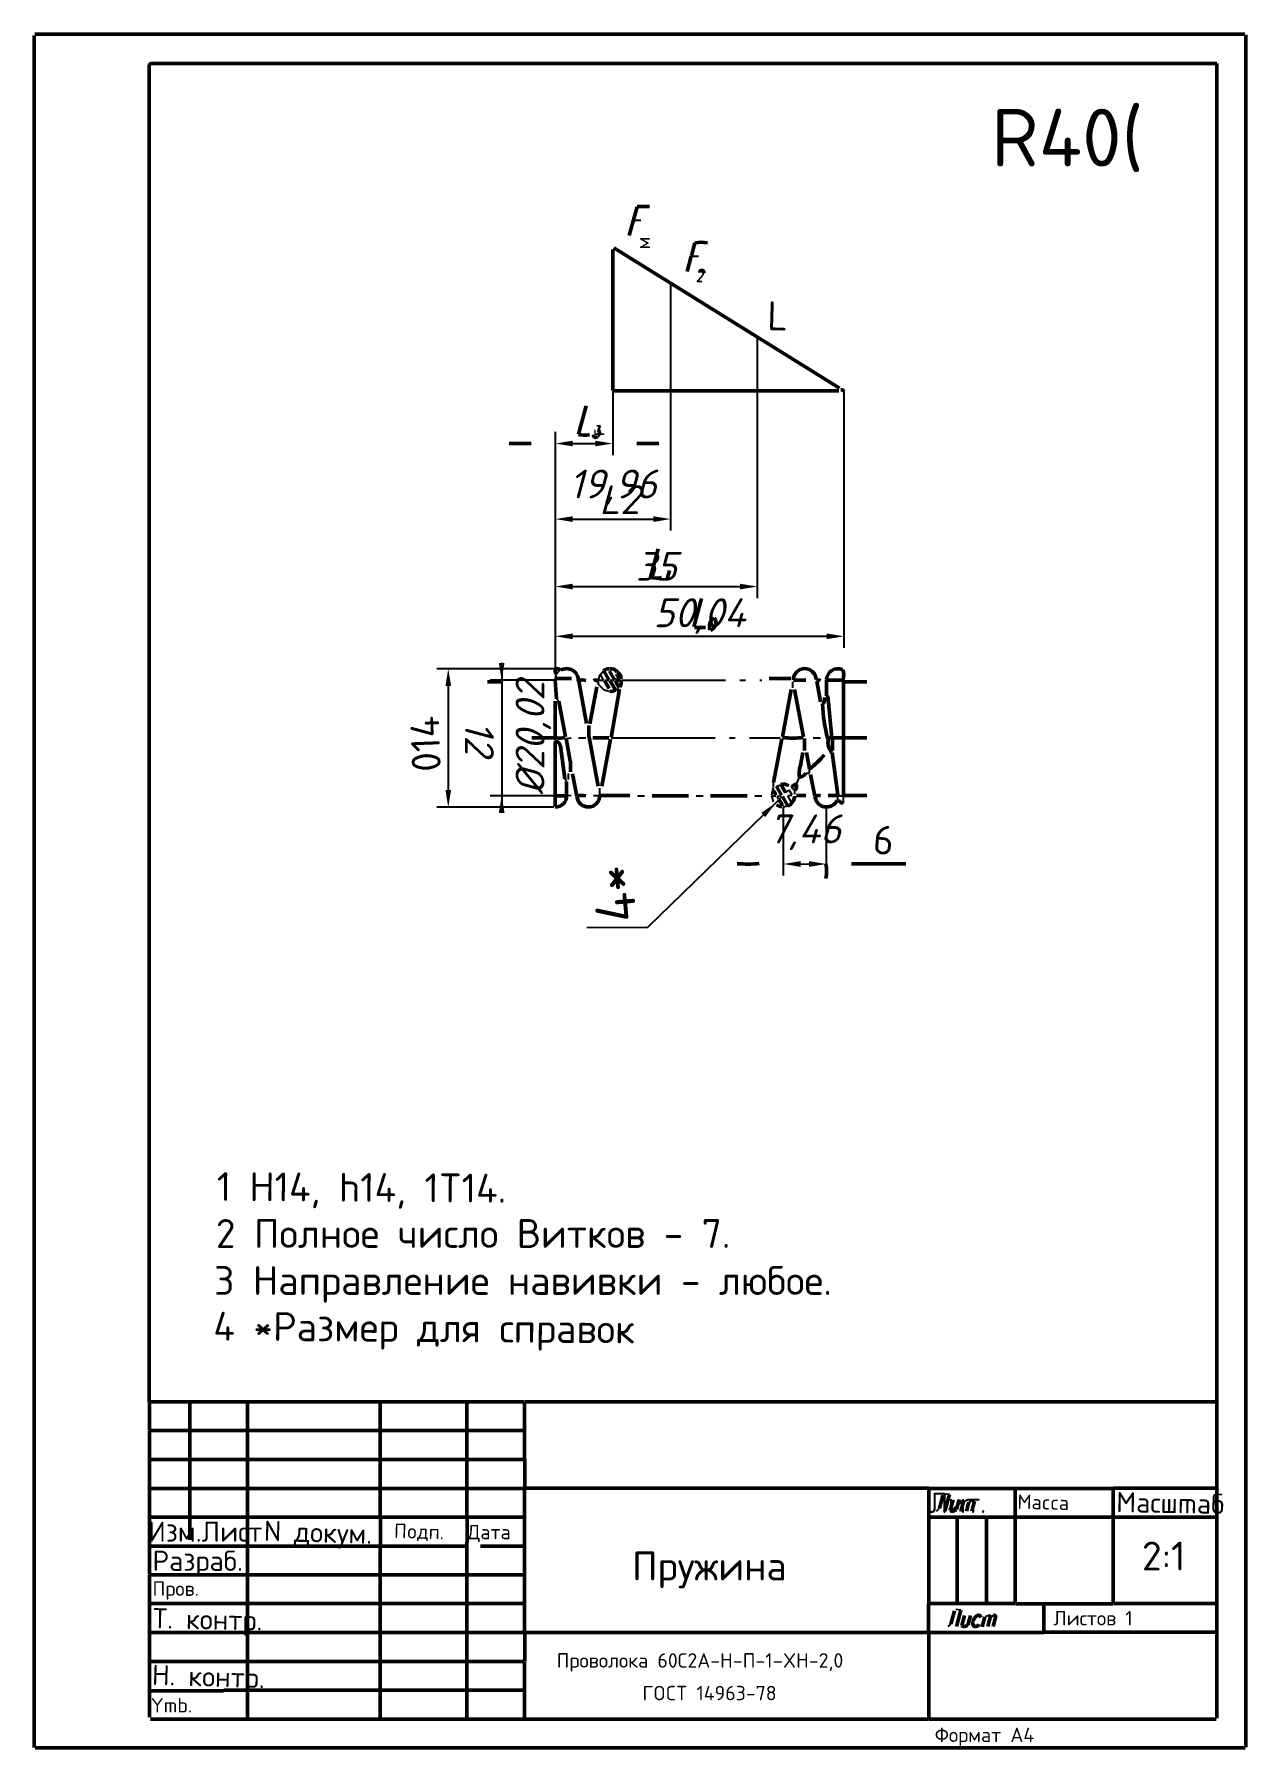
# Model space of a CAD drawing. Header units: millimetres. Extents: x 0 to 210, y 0 to 297.
import ezdxf

# ---------------------------------------------------------------- set-up
doc = ezdxf.new("R2010")
doc.units = ezdxf.units.MM
doc.linetypes.add('CENTER', pattern=[24, 18, -2.5, 1, -2.5])
for name, color, linetype, lineweight in [('AXIS', 1, 'CENTER', 25), ('DIMS', 4, 'Continuous', 25), ('MAIN', 7, 'Continuous', 50), ('TEXT', 7, 'Continuous', 25), ('THIN', 3, 'Continuous', 25)]:
    doc.layers.add(name, color=color, linetype=linetype, lineweight=lineweight)
doc.styles.add('ESKD', font='isocpeur.ttf', dxfattribs={"oblique": 15})
doc.dimstyles.new('ESKD', dxfattribs={"dimtxt": 5, "dimasz": 3, "dimexe": 2, "dimexo": 0, "dimgap": 1, "dimtad": 1, "dimtxsty": 'ESKD', "dimcen": 2.5, "dimclrd": 256, "dimclre": 256, "dimclrt": 256, "dimadec": 0, "dimazin": 3, "dimtfac": 1, "dimtmove": 0, "dimatfit": 3, "dimlwd": 25, "dimlwe": 25})

msp = doc.modelspace()

# ---------------------------------------------------------------- linework, layer by layer
at = {"layer": 'AXIS'}
for p, q in [((101.789, 185.055), (126.111, 185.055)), ((99.997, 175.065), (129.311, 175.065))]:
    msp.add_line(p, q, dxfattribs=at)
at = {"layer": 'MAIN'}
for p, q in [((0.073, 297.009), (209.829, 297.009)), ((-0.009, 0.107), (-0.009, 296.808)), ((209.987, 0.149), (209.987, 296.936)), ((19.932, 60.001), (19.932, 291.646)), ((204.956, 291.958), (20.247, 291.958)), ((204.984, 5.183), (204.984, 291.928)), ((103.139, 262.16), (103.852, 264.821)), ((103.881, 264.855), (104.485, 267.108)), ((104.486, 267.134), (106.611, 267.134)), ((100.274, 235.249), (100.274, 259.694)), ((139.552, 235.693), (100.455, 260.018)), ((113.147, 255.895), (113.857, 258.544)), ((113.903, 258.586), (114.509, 260.844)), ((100.338, 235.207), (139.467, 235.207)), ((94.326, 227.698), (95.641, 232.606)), ((86.129, 226.056), (82.331, 226.056)), ((104.435, 226.056), (108.275, 226.056)), ((106.828, 202.912), (108.143, 207.82)), ((109.654, 202.408), (110.096, 204.058)), ((114.343, 194.336), (115.648, 199.204)), ((116.34, 194.189), (114.462, 194.189)), ((78.537, 184.782), (80.884, 184.782)), ((90.524, 181.839), (90.311, 185.038)), ((93.088, 185.335), (90.356, 185.335)), ((95.721, 177.53), (94.407, 184.868)), ((99.609, 185.122), (98.72, 186.662)), ((99.631, 183.646), (98.86, 184.981)), ((100.568, 185.133), (99.716, 186.608)), ((100.721, 183.374), (99.785, 184.996)), ((127.388, 185.345), (131.143, 185.345)), ((133.706, 185.06), (131.615, 185.06)), ((136.283, 181.284), (135.669, 184.868)), ((137.312, 182.351), (137.312, 185.081)), ((137.376, 185.054), (140.235, 185.054)), ((140.277, 165.116), (140.277, 185.038)), ((144.286, 184.791), (140.317, 184.791)), ((90.282, 175.099), (90.282, 181.455)), ((92.06, 175.227), (90.917, 181.412)), ((96.319, 177.488), (97.531, 183.929)), ((99.997, 175.141), (101.448, 183.503)), ((129.695, 175.227), (131.197, 183.46)), ((133.322, 175.227), (131.795, 183.46)), ((138.229, 175.099), (137.632, 181.796)), ((96.093, 175.182), (96.093, 177.191)), ((86.257, 175.056), (90.226, 175.056)), ((90.29, 165.116), (90.29, 174.416)), ((91.932, 167.974), (91.19, 173.691)), ((92.871, 171.003), (92.188, 174.928)), ((97.744, 166.695), (96.157, 175.184)), ((96.839, 175.056), (99.57, 175.056)), ((98.358, 166.695), (99.869, 174.843)), ((128.159, 167.334), (129.567, 174.885)), ((132.853, 170.619), (133.22, 172.539)), ((133.493, 172.879), (133.493, 174.929)), ((134.389, 169.723), (133.843, 172.539)), ((139.253, 165.116), (138.272, 172.539)), ((138.357, 175.056), (140.235, 175.056)), ((138.379, 172.878), (138.379, 175.015)), ((140.32, 175.077), (144.288, 175.077)), ((92.914, 169.168), (92.914, 171.004)), ((92.274, 165.116), (92.274, 167.505)), ((94.023, 164.945), (93.281, 168.828)), ((129.512, 165.109), (128.641, 166.617)), ((130.199, 165.58), (129.405, 166.955)), ((135.285, 164.945), (134.568, 168.7)), ((90.282, 163.196), (90.282, 165.031)), ((90.311, 165.047), (92.231, 165.047)), ((103.24, 165.073), (98.076, 165.073)), ((107.08, 165.047), (113.395, 165.047)), ((117.236, 165.047), (123.551, 165.047)), ((130.581, 163.318), (129.663, 164.909)), ((133.706, 165.052), (132.127, 165.052)), ((137.589, 165.052), (139.211, 165.052)), ((144.288, 165.052), (140.32, 165.052)), ((151.073, 153.214), (141.643, 153.214)), ((19.97, 55.053), (19.97, 60.002)), ((19.991, 60.001), (59.93, 60.001)), ((26.946, 40.079), (26.946, 59.959)), ((36.973, 5.013), (36.973, 59.959)), ((59.973, 40.079), (59.973, 59.959)), ((74.992, 59.98), (60.015, 59.98)), ((74.992, 59.98), (84.935, 59.98)), ((74.996, 40.079), (74.996, 59.959)), ((84.977, 50.062), (84.977, 59.959)), ((85.02, 60.001), (204.965, 60.001)), ((19.955, 45.028), (19.955, 54.968)), ((19.991, 55.01), (84.934, 55.01)), ((19.991, 50.019), (84.934, 50.019)), ((84.998, 45.028), (84.998, 49.976)), ((19.97, 40.036), (19.97, 44.943)), ((19.991, 44.985), (84.934, 44.985)), ((84.977, 20.072), (84.977, 44.942)), ((155.041, 45.006), (85.02, 45.006)), ((155.027, 25.02), (155.027, 44.985)), ((155.041, 44.985), (187.044, 44.985)), ((170.018, 25.063), (170.018, 44.985)), ((187.022, 40.036), (187.022, 44.985)), ((187.044, 45.006), (204.965, 45.006)), ((156.878, 41.484), (157.497, 43.794)), ((157.849, 41.02), (158.625, 43.916)), ((158.78, 41.239), (159.256, 43.015)), ((159.823, 41.303), (160.287, 43.036)), ((160.591, 41.004), (161.055, 42.738)), ((161.577, 41.058), (161.989, 42.598)), ((162.518, 41.026), (162.994, 42.801)), ((19.957, 35.003), (19.957, 39.994)), ((20.034, 40.015), (84.934, 40.015)), ((26.967, 36.069), (26.967, 39.994)), ((59.994, 35.045), (59.994, 39.994)), ((75.014, 35.685), (75.014, 39.994)), ((155.084, 40.015), (204.965, 40.015)), ((159.991, 25.063), (159.991, 39.951)), ((165.026, 25.063), (165.026, 39.951)), ((187.022, 25.063), (187.022, 39.951)), ((74.996, 5.013), (74.996, 35.643)), ((19.97, 30.054), (19.97, 35.003)), ((19.991, 35.003), (74.95, 35.003)), ((59.973, 5.013), (59.973, 34.96)), ((77.339, 35.003), (84.934, 35.003)), ((19.961, 5.311), (19.961, 29.969)), ((19.991, 30.033), (26.69, 30.033)), ((36.931, 30.033), (26.733, 30.033)), ((37.016, 30.011), (84.934, 30.011)), ((19.991, 25.02), (84.934, 25.02)), ((155.02, 20.072), (155.02, 24.978)), ((155.084, 25.02), (169.976, 25.02)), ((158.884, 21.476), (159.502, 23.786)), ((159.856, 21.055), (160.621, 23.909)), ((175.011, 24.999), (170.061, 24.999)), ((175.011, 24.999), (186.958, 24.999)), ((175.011, 20.072), (175.011, 24.978)), ((187.044, 25.02), (204.965, 25.02)), ((160.766, 21.234), (161.229, 22.962)), ((161.814, 21.3), (162.264, 22.981)), ((164.303, 20.997), (164.767, 22.73)), ((165.269, 21.056), (165.679, 22.585)), ((166.214, 21.065), (166.688, 22.833)), ((19.991, 20.034), (154.956, 20.034)), ((84.998, 15.038), (84.998, 19.944)), ((155.027, 5.013), (155.027, 19.944)), ((155.041, 20.008), (174.968, 20.008)), ((175.053, 20.097), (204.965, 20.097)), ((19.991, 14.995), (84.934, 14.995)), ((84.977, 5.013), (84.977, 14.952)), ((19.991, 9.932), (32.792, 9.932)), ((36.931, 10.025), (32.834, 10.025)), ((37.016, 10.047), (84.934, 10.047)), ((36.931, 4.996), (20.119, 4.996)), ((37.016, 4.97), (154.956, 4.97)), ((155.041, 4.996), (204.88, 4.996)), ((0.149, 0.043), (160.93, 0.043)), ((209.872, 0.043), (160.93, 0.043))]:
    msp.add_line(p, q, dxfattribs=at)
for centre, radius, start, end in [((20.27, 291.673), 0.316, 94.28379, 184.73458), ((115.616, 253.263), 7.689, 82.0469, 98.33497), ((115.711, 255.739), 0.367, 343.85264, 187.1849), ((139.886, 234.914), 0.473, 20.7159, 98.71852), ((95.31, 231.207), 3.678, 254.26406, 284.37026), ((97.297, 227.512), 0.376, 169.86064, 338.26846), ((97.25, 227.956), 0.707, 305.99601, 43.94428), ((107.813, 206.421), 3.678, 254.26406, 284.37026), ((118.729, 194.361), 1.712, 122.1183, 200.32538), ((117.05, 194.659), 0.917, 279.36566, 3.72331), ((117.419, 195.226), 0.725, 320.07691, 53.70777), ((91.071, 186.69), 0.784, 157.78532, 220.30787), ((90.621, 186.402), 0.662, 40.50294, 112.60005), ((92.244, 185.008), 2.059, 357.35719, 120.66237), ((95.082, 183.655), 1.452, 69.39225, 118.25699), ((97.209, 184.464), 0.635, 34.40924, 116.3138), ((99.564, 185.719), 1.304, 87.88187, 130.74624), ((99.93, 185.658), 1.398, 36.26193, 99.50799), ((103.302, 185.84), 2.724, 198.1137, 227.10074), ((101.052, 185.83), 0.781, 247.40231, 312.14839), ((102.285, 186.46), 1.36, 194.7293, 238.68496), ((100.532, 185.435), 1.171, 353.16914, 60.41806), ((99.837, 184.824), 1.907, 328.68225, 6.40094), ((133.552, 185.083), 1.981, 2.40399, 178.81758), ((136.038, 184.612), 0.474, 61.80371, 140.98084), ((139.325, 185.069), 1.997, 67.52901, 178.43778), ((136.33, 185.919), 3.975, 348.61234, 14.62622), ((99.97, 184.395), 1.282, 259.80637, 306.38487), ((135.806, 181.757), 1.184, 319.00871, 13.69596), ((137.073, 181.783), 0.555, 1.39641, 67.54529), ((161.491, 181.589), 24.868, 181.48985, 195.61421), ((91.084, 178.521), 3.492, 258.08965, 285.62711), ((90.295, 173.589), 0.877, 6.46835, 83.36733), ((131.471, 187.406), 12.387, 261.73423, 278.4178), ((137.966, 174.495), 0.578, 68.58174, 137.08851), ((140.381, 174.315), 2.808, 169.46099, 218.85907), ((137.667, 168.717), 5.109, 158.44154, 185.04746), ((125.755, 181.286), 14.456, 306.88502, 320.53516), ((129.859, 165.562), 1.5, 52.48057, 107.91724), ((132.302, 165.948), 1.125, 101.29894, 152.57611), ((130.681, 166.759), 1.448, 326.44627, 9.19333), ((132.618, 169.528), 1.255, 272.90381, 331.432), ((90.423, 164.956), 1.842, 266.44512, 2.31638), ((94.904, 162.07), 3.026, 76.73463, 106.24944), ((96.04, 165.072), 1.988, 184.90677, 358.78083), ((127.372, 164.79), 1.259, 15.04544, 58.94975), ((129.516, 164.505), 1.352, 231.24675, 272.18128), ((127.536, 162.834), 2.121, 9.92135, 43.29472), ((130.57, 164.109), 0.79, 274.65625, 339.92372), ((130.361, 164.814), 1.391, 316.89767, 6.97646), ((137.282, 165.073), 1.974, 184.96756, 269.01408), ((135.862, 163.863), 1.224, 70.88407, 116.26813), ((137.353, 165.109), 2.006, 269.42957, 335.98733), ((140.302, 164.728), 1.009, 205.78174, 263.86932), ((123.671, 175.958), 22.769, 265.40653, 274.96969), ((130.745, 151.883), 6.582, 349.72579, 11.71392), ((159.202, 41.621), 0.585, 225.11101, 332.12473), ((161.199, 21.613), 0.584, 225.07444, 332.49627), ((163.201, 21.581), 0.55, 146.78977, 346.20554), ((164.447, 21.505), 1.778, 124.27778, 167.05436), ((163.649, 22.616), 0.406, 356.41738, 119.49774), ((165.345, 22.704), 0.32, 354.57894, 78.15586), ((166.408, 22.775), 0.242, 16.80004, 114.55031)]:
    msp.add_arc(centre, radius, start, end, dxfattribs=at)
at = {"layer": 'THIN'}
for p, q in [((103.923, 264.813), (105.16, 264.813)), ((113.95, 258.542), (115.145, 258.542)), ((115.802, 255.172), (116.049, 255.641)), ((114.892, 254.185), (115.842, 255.135)), ((115.699, 254.105), (114.931, 254.148)), ((98.119, 229.106), (97.479, 229.149)), ((97.735, 228.466), (98.119, 229.106)), ((90.262, 185.134), (90.531, 186.137)), ((90.524, 186.19), (91.122, 186.787)), ((97.778, 184.271), (97.778, 184.782)), ((97.821, 185.124), (98.077, 186.02)), ((98.775, 183.329), (97.848, 184.256)), ((97.863, 185.054), (98.674, 185.054)), ((98.119, 186.062), (98.674, 186.66)), ((98.687, 185.105), (98.149, 186.038)), ((98.888, 185.038), (99.57, 185.081)), ((99.784, 185.038), (100.509, 185.081)), ((131.509, 183.758), (131.509, 184.783)), ((90.917, 181.412), (90.567, 181.796)), ((99.656, 183.119), (98.802, 183.358)), ((100.722, 183.375), (101.405, 183.545)), ((90.354, 174.501), (90.311, 175.013)), ((92.188, 174.971), (93.084, 175.056)), ((94.321, 175.077), (95.602, 175.077)), ((134.986, 175.056), (136.266, 175.056)), ((134.389, 168.998), (134.389, 169.681)), ((92.231, 167.548), (91.932, 167.974)), ((92.624, 167.843), (92.624, 168.874)), ((98.055, 165.158), (98.055, 166.354)), ((127.988, 165.927), (128.159, 166.524)), ((128.159, 166.567), (128.159, 167.334)), ((128.628, 166.652), (129.354, 166.951)), ((131.786, 165.969), (131.274, 166.439)), ((132.127, 167.036), (132.639, 168.23)), ((133.792, 168.956), (134.346, 168.956)), ((93.084, 165.031), (92.316, 165.073)), ((96.924, 165.052), (97.949, 165.052)), ((104.563, 165.047), (105.757, 165.047)), ((114.718, 165.047), (115.956, 165.047)), ((124.874, 165.047), (126.111, 165.047)), ((127.818, 165.116), (127.946, 165.884)), ((128.133, 163.957), (127.844, 165.038)), ((127.86, 165.047), (128.543, 165.047)), ((128.586, 163.879), (129.055, 164.306)), ((129.055, 164.434), (128.756, 164.988)), ((128.76, 164.977), (129.485, 165.02)), ((129.141, 164.434), (129.61, 164.903)), ((130.293, 165.585), (130.805, 166.012)), ((130.588, 165.085), (131.314, 165.127)), ((131.258, 163.87), (130.607, 164.998)), ((131.361, 165.117), (130.845, 166.011)), ((131.829, 165.287), (131.829, 165.927)), ((139.296, 164.306), (139.296, 165.031)), ((139.339, 165.047), (140.235, 165.047)), ((140.256, 163.751), (140.256, 165.031)), ((129.866, 163.111), (130.591, 163.282)), ((158.617, 43.919), (157.729, 44.004)), ((161.143, 42.767), (161.74, 43.014)), ((162.039, 42.639), (162.722, 43.023)), ((156.407, 41.018), (156.867, 41.487)), ((160.614, 23.911), (159.735, 23.996)), ((158.412, 21.053), (158.873, 21.479)), ((164.855, 22.759), (165.41, 23.015)), ((165.709, 22.631), (166.306, 22.998))]:
    msp.add_line(p, q, dxfattribs=at)

# ---------------------------------------------------------------- texts
at = {"layer": 'TEXT', "style": 'ESKD'}
for s, height, p in [('R40(', 10, (165.844, 274.099)), ('2 Полное число Витков - 7.', 5, (31.463, 86.668)), ('3 Направление навивки - любое.', 5, (31.163, 78.522)), ('Лит.', 3.5, (155.172, 40.728)), ('Изм.Лист', 3.5, (19.739, 35.749)), ('Дата', 2.5, (75.054, 36.174)), ('2:1', 5, (191.999, 30.775)), ('Разраб.', 3.5, (20.49, 30.695)), ('Пружина', 5, (103.614, 29.04)), ('Пров.', 2.5, (20.49, 26.368)), ('Листов 1', 2.5, (176.667, 21.239)), ('Проволока 60С2А-Н-П-1–XН-2,0', 2.5, (90.537, 13.922)), ('ГOCT 14963-78', 2.5, (105.418, 8.265)), ('Ymb.', 2.5, (20.19, 6.153)), ('Формат A4', 2.5, (156.074, 1.024))]:
    msp.add_text(s, height=height, dxfattribs=at).set_placement(p)
for s, height, rotation, p in [('м', 2.5, 90, (106.743, 259.724)), ('L', 5, -1.69076, (126.979, 245.75)), ('т', 2.5, 90, (98.804, 226.837)), ('014', 5, 92.16689, (70.486, 169.273)), ('6', 5, -4.78081, (145.203, 155.015)), ('4*', 7, 95.17576, (104.468, 143.361)), ('1 H14, h14, 1T14.', 5, -0.3628, (31.614, 94.815)), ('4 *Размер для справок', 5, -0.37831, (31.012, 70.602)), ('Macca', 2.5, -1.47415, (170.394, 41.454)), ('Масшmaб', 3.5, -0.99998, (187.515, 40.879)), ('N докум.', 3.5, -1.62701, (39.756, 35.901)), ('Пoдп.', 2.5, -1.64243, (62.319, 36.401)), ('Т. контр.', 3.5, -1.18549, (20.517, 20.739)), ('H. контр.', 3.5, -1.69078, (20.369, 10.934))]:
    msp.add_text(s, height=height, rotation=rotation, dxfattribs=at).set_placement(p)

# ---------------------------------------------------------------- dimensions: what is measured, and where the dimension line sits
at = {"layer": 'DIMS'}
for base, p1, p2, angle in [((90.315, 212.981), (90.317, 187.086), (110.273, 253.593), 0.00544), ((90.315, 201.292), (90.314, 187.086), (125.317, 244.208), 359.99542), ((90.295, 192.666), (90.295, 213.024), (140.334, 235.079), 359.99974), ((129.817, 153.204), (129.814, 163.068), (137.274, 163.068), 0.01488)]:
    msp.add_linear_dim(base=base, p1=p1, p2=p2, angle=angle, dimstyle='ESKD', override={"dimlfac": 1, "dimtix": 0, "dimtofl": 1}, dxfattribs=at).render()
for base, p1, p2, angle, location, text, override in [((90.324, 226.079), (90.322, 213.023), (100.261, 235.164), 359.99168, (101.435, 216.342), 'L2', {"dimlfac": 1, "dimtix": 0, "dimtofl": 1, "dimtmove": 2}), ((71.752, 187.031), (90.268, 187.034), (90.055, 163.04), 270.00729, (77.159, 175.017), '12', {"dimlfac": 0.5, "dimtix": 0, "dimtofl": 1, "dimtmove": 2})]:
    msp.add_linear_dim(base=base, p1=p1, p2=p2, angle=angle, location=location, text=text, dimstyle='ESKD', override=override, dxfattribs=at).render()
msp.add_linear_dim(base=(81.013, 185.066), p1=(90.268, 185.066), p2=(90.226, 165.045), angle=89.99869, text='%%c<>', dimstyle='ESKD', override={"dimlfac": 1, "dimtix": 0, "dimtofl": 1}, dxfattribs=at).render()

# ---------------------------------------------------------------- leaders
msp.add_leader([(128.51, 163.803), (106.312, 142.182), (95.772, 142.131)], dimstyle='ESKD', dxfattribs=at)

doc.saveas('drawing.dxf')
